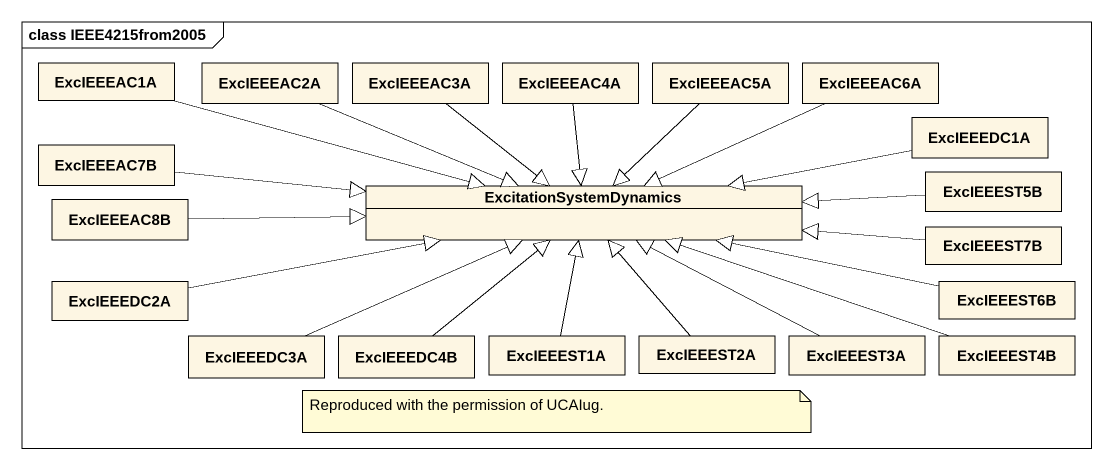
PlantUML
@startuml
mainframe class IEEE4215from2005
hide circle
hide empty members
class ExcIEEEAC1A
class ExcIEEEAC2A
class ExcIEEEAC3A
class ExcIEEEAC4A
class ExcIEEEAC5A
class ExcIEEEAC6A
class ExcIEEEDC1A
class ExcIEEEAC7B
class ExcitationSystemDynamics
class ExcIEEEST5B
class ExcIEEEAC8B
class ExcIEEEST7B
class ExcIEEEDC2A
class ExcIEEEST6B
class ExcIEEEDC3A
class ExcIEEEDC4B
class ExcIEEEST1A
class ExcIEEEST2A
class ExcIEEEST3A
class ExcIEEEST4B
ExcIEEEAC1A -right-|> ExcitationSystemDynamics
ExcIEEEAC2A -right-|> ExcitationSystemDynamics
ExcIEEEAC3A --|> ExcitationSystemDynamics
ExcIEEEAC4A --|> ExcitationSystemDynamics
ExcIEEEAC5A --|> ExcitationSystemDynamics
ExcIEEEAC6A -left-|> ExcitationSystemDynamics
ExcIEEEDC1A -left-|> ExcitationSystemDynamics
ExcIEEEAC7B -right-|> ExcitationSystemDynamics
ExcIEEEST5B -left-|> ExcitationSystemDynamics
ExcIEEEAC8B -right-|> ExcitationSystemDynamics
ExcIEEEST7B -left-|> ExcitationSystemDynamics
ExcIEEEDC2A -right-|> ExcitationSystemDynamics
ExcIEEEST6B -left-|> ExcitationSystemDynamics
ExcIEEEDC3A -right-|> ExcitationSystemDynamics
ExcIEEEDC4B -up-|> ExcitationSystemDynamics
ExcIEEEST1A -up-|> ExcitationSystemDynamics
ExcIEEEST2A -up-|> ExcitationSystemDynamics
ExcIEEEST3A -left-|> ExcitationSystemDynamics
ExcIEEEST4B -left-|> ExcitationSystemDynamics
note as N1
  Reproduced with the permission of UCAIug.
end note
@enduml
